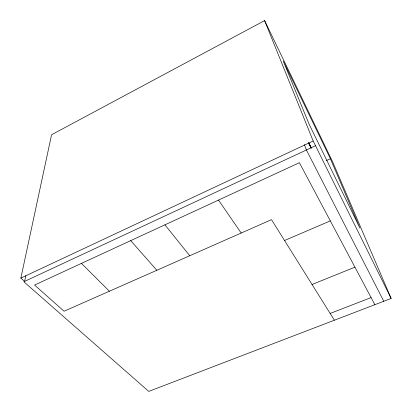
<?xml version="1.0" encoding="UTF-8"?>
<svg xmlns="http://www.w3.org/2000/svg" width="412" height="412" viewBox="0 0 412 412"><rect width="100%" height="100%" fill="white"/><g stroke="black" fill="none" stroke-linecap="round" stroke-linejoin="round"><path stroke-width="0.62" d="M25.781 275.726L24.612 281.396L20.863 278.095L51.577 134.745L264.612 20.6L332.726 162.004L391.137 298.448L148.758 391.4L23.85 281.751L315.515 145.74M20.863 278.095L313.172 141.007L264.612 20.6M326.33 160.582L330.393 158.728L283.219 61.017L309.191 124.378L359.98 228.186L330.393 158.728M284.553 240.515L330.316 220.878M312.044 284.481L354.917 267.172M330.151 313.439L371.083 297.588M81.458 263.392L109.371 291.227M130.697 240.644L156.843 270.272M164.918 224.834L189.767 255.734M218.499 200.078L241.2 233.027M334.384 320.212L271.503 219.648L64.066 311.23L34.572 285.047L299.4 162.704L374.858 304.689M383.783 301.27L306.404 149.989L304.355 144.581M308.902 142.954L311.487 148.104M308.547 142.701L311.148 147.872M308.485 142.928L311.081 148.083M313.172 141.007L391.137 298.448"/></g></svg>
